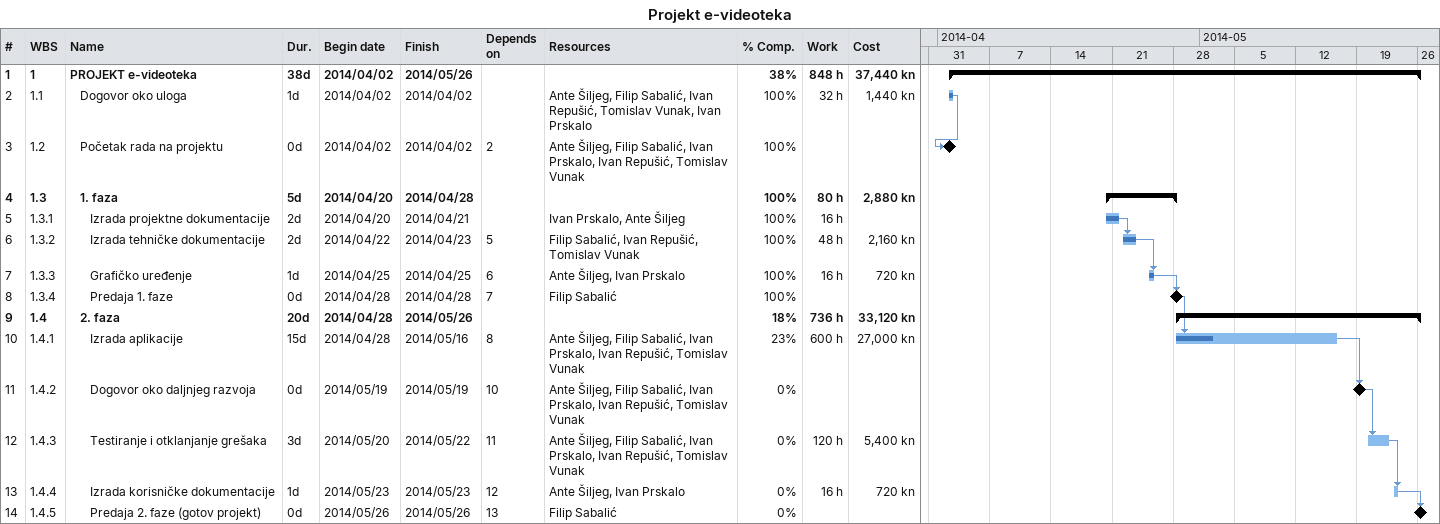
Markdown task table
Projekt e-videoteka

| ID | WBS | Task | Duration | Start | Finish | Predecessors | Resources | % complete | Work (h) | Cost (kn) |
|---|---|---|---|---|---|---|---|---|---|---|
| 1 | 1 | **PROJEKT e-videoteka** | 38d | 2014-04-02 | 2014-05-26 |  |  | 38 | 848 | 37440 |
| 2 | 1.1 | Dogovor oko uloga | 1d | 2014-04-02 | 2014-04-02 |  | Ante Šiljeg, Filip Sabalić, Ivan Repušić, Tomislav Vunak, Ivan Prskalo | 100 | 32 | 1440 |
| 3 | 1.2 | Početak rada na projektu | 0d | 2014-04-02 | 2014-04-02 | 2 | Ante Šiljeg, Filip Sabalić, Ivan Prskalo, Ivan Repušić, Tomislav Vunak | 100 |  |  |
| 4 | 1.3 | **1. faza** | 5d | 2014-04-20 | 2014-04-28 |  |  | 100 | 80 | 2880 |
| 5 | 1.3.1 | Izrada projektne dokumentacije | 2d | 2014-04-20 | 2014-04-21 |  | Ivan Prskalo, Ante Šiljeg | 100 | 16 |  |
| 6 | 1.3.2 | Izrada tehničke dokumentacije | 2d | 2014-04-22 | 2014-04-23 | 5 | Filip Sabalić, Ivan Repušić, Tomislav Vunak | 100 | 48 | 2160 |
| 7 | 1.3.3 | Grafičko uređenje | 1d | 2014-04-25 | 2014-04-25 | 6 | Ante Šiljeg, Ivan Prskalo | 100 | 16 | 720 |
| 8 | 1.3.4 | Predaja 1. faze | 0d | 2014-04-28 | 2014-04-28 | 7 | Filip Sabalić | 100 |  |  |
| 9 | 1.4 | **2. faza** | 20d | 2014-04-28 | 2014-05-26 |  |  | 18 | 736 | 33120 |
| 10 | 1.4.1 | Izrada aplikacije | 15d | 2014-04-28 | 2014-05-16 | 8 | Ante Šiljeg, Filip Sabalić, Ivan Prskalo, Ivan Repušić, Tomislav Vunak | 23 | 600 | 27000 |
| 11 | 1.4.2 | Dogovor oko daljnjeg razvoja | 0d | 2014-05-19 | 2014-05-19 | 10 | Ante Šiljeg, Filip Sabalić, Ivan Prskalo, Ivan Repušić, Tomislav Vunak | 0 |  |  |
| 12 | 1.4.3 | Testiranje i otklanjanje grešaka | 3d | 2014-05-20 | 2014-05-22 | 11 | Ante Šiljeg, Filip Sabalić, Ivan Prskalo, Ivan Repušić, Tomislav Vunak | 0 | 120 | 5400 |
| 13 | 1.4.4 | Izrada korisničke dokumentacije | 1d | 2014-05-23 | 2014-05-23 | 12 | Ante Šiljeg, Ivan Prskalo | 0 | 16 | 720 |
| 14 | 1.4.5 | Predaja 2. faze (gotov projekt) | 0d | 2014-05-26 | 2014-05-26 | 13 | Filip Sabalić | 0 |  |  |
